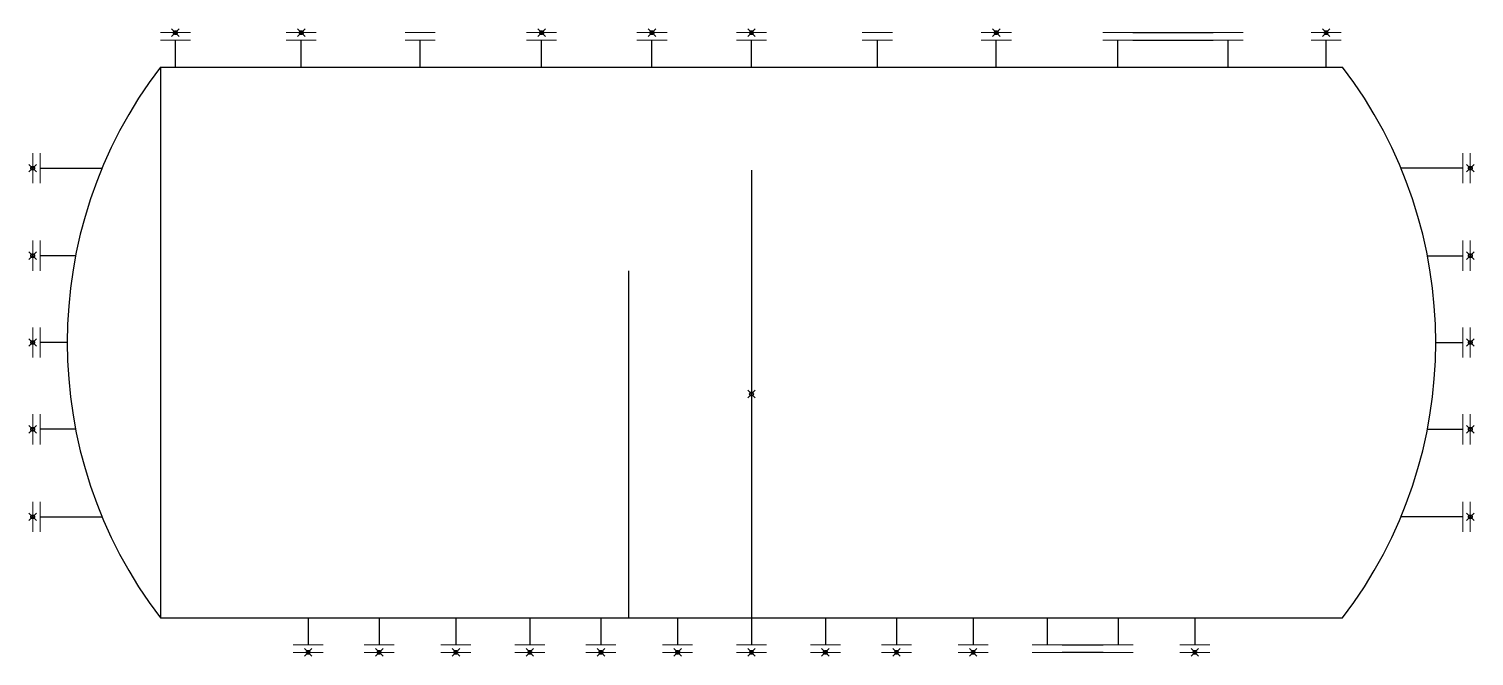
# Model space of a CAD drawing. Header units: millimetres. Extents: x -0.001 to 0.191, y -0.002 to 0.081.
import ezdxf

# ---------------------------------------------------------------- set-up
doc = ezdxf.new("R2010")
doc.units = ezdxf.units.MM
doc.header["$PDMODE"] = 35
doc.header["$PDSIZE"] = 0.0005
doc.layers.add('Level 7', color=7, linetype='Continuous')

# ---------------------------------------------------------------- blocks, each defined once
blk = doc.blocks.new('*U5')
at = {"layer": 'Level 7', "color": 2, "linetype": 'Continuous', "lineweight": 13}
for p, q in [((-0.0005062717147001, -0.0020000000000664), (-0.0005062717147001, 0.0020000000000664)), ((0.0004937282852763, -0.0020000000000664), (0.0004937282852763, 0.0020000000000664))]:
    blk.add_line(p, q, dxfattribs=at)
blk = doc.blocks.new('*U7')
at = {"layer": 'Level 7', "color": 2, "linetype": 'Continuous', "lineweight": 13}
for p, q in [((-0.0005062717147001, -0.0020000000000664), (-0.0005062717147001, 0.0020000000000664)), ((0.0004937282852763, -0.0020000000000664), (0.0004937282852763, 0.0020000000000664))]:
    blk.add_line(p, q, dxfattribs=at)
blk = doc.blocks.new('*U9')
at = {"layer": 'Level 7', "color": 2, "linetype": 'Continuous', "lineweight": 13}
for p, q in [((-0.0005062717147001, -0.0020000000000664), (-0.0005062717147001, 0.0020000000000664)), ((0.0004937282852763, -0.0020000000000664), (0.0004937282852763, 0.0020000000000664))]:
    blk.add_line(p, q, dxfattribs=at)
blk = doc.blocks.new('*U11')
at = {"layer": 'Level 7', "color": 2, "linetype": 'Continuous', "lineweight": 13}
for p, q in [((-0.0005062717147001, -0.0020000000000664), (-0.0005062717147001, 0.0020000000000664)), ((0.0004937282852763, -0.0020000000000664), (0.0004937282852763, 0.0020000000000664))]:
    blk.add_line(p, q, dxfattribs=at)
blk = doc.blocks.new('*U13')
at = {"layer": 'Level 7', "color": 2, "linetype": 'Continuous', "lineweight": 13}
for p, q in [((-0.0005062717147001, -0.0020000000000664), (-0.0005062717147001, 0.0020000000000664)), ((0.0004937282852763, -0.0020000000000664), (0.0004937282852763, 0.0020000000000664))]:
    blk.add_line(p, q, dxfattribs=at)
blk = doc.blocks.new('*U15')
at = {"layer": 'Level 7', "color": 2, "linetype": 'Continuous', "lineweight": 13}
for p, q in [((-0.0005062717147001, -0.0020000000000664), (-0.0005062717147001, 0.0020000000000664)), ((0.0004937282852763, -0.0020000000000664), (0.0004937282852763, 0.0020000000000664))]:
    blk.add_line(p, q, dxfattribs=at)
blk = doc.blocks.new('*U81')
at = {"layer": 'Level 7', "color": 2, "linetype": 'Continuous', "lineweight": 13}
for p, q in [((-0.0005062717147001, -0.0020000000000664), (-0.0005062717147001, 0.0020000000000664)), ((0.0004937282852763, -0.0020000000000664), (0.0004937282852763, 0.0020000000000664))]:
    blk.add_line(p, q, dxfattribs=at)
blk = doc.blocks.new('*U76')
at = {"layer": 'Level 7', "color": 2, "linetype": 'Continuous', "lineweight": 13}
for p, q in [((-0.0005062717147001, -0.0020000000000664), (-0.0005062717147001, 0.0020000000000664)), ((0.0004937282852763, -0.0020000000000664), (0.0004937282852763, 0.0020000000000664))]:
    blk.add_line(p, q, dxfattribs=at)
blk = doc.blocks.new('*U77')
at = {"layer": 'Level 7', "color": 2, "linetype": 'Continuous', "lineweight": 13}
for p, q in [((-0.0005062717147001, -0.0020000000000664), (-0.0005062717147001, 0.0020000000000664)), ((0.0004937282852763, -0.0020000000000664), (0.0004937282852763, 0.0020000000000664))]:
    blk.add_line(p, q, dxfattribs=at)
blk = doc.blocks.new('*U78')
at = {"layer": 'Level 7', "color": 2, "linetype": 'Continuous', "lineweight": 13}
for p, q in [((-0.0005062717147001, -0.0020000000000664), (-0.0005062717147001, 0.0020000000000664)), ((0.0004937282852763, -0.0020000000000664), (0.0004937282852763, 0.0020000000000664))]:
    blk.add_line(p, q, dxfattribs=at)
blk = doc.blocks.new('*U79')
at = {"layer": 'Level 7', "color": 2, "linetype": 'Continuous', "lineweight": 13}
for p, q in [((-0.0005062717147001, -0.0020000000000664), (-0.0005062717147001, 0.0020000000000664)), ((0.0004937282852763, -0.0020000000000664), (0.0004937282852763, 0.0020000000000664))]:
    blk.add_line(p, q, dxfattribs=at)
blk = doc.blocks.new('*U83')
at = {"layer": 'Level 7', "color": 2, "linetype": 'Continuous', "lineweight": 13}
for p, q in [((-0.0005062717147001, -0.0020000000000664), (-0.0005062717147001, 0.0020000000000664)), ((0.0004937282852763, -0.0020000000000664), (0.0004937282852763, 0.0020000000000664))]:
    blk.add_line(p, q, dxfattribs=at)
blk = doc.blocks.new('*U108')
at = {"layer": 'Level 7', "color": 2, "linetype": 'Continuous', "lineweight": 13}
for p, q in [((-0.0005062717147001, -0.0020000000000664), (-0.0005062717147001, 0.0020000000000664)), ((0.0004937282852763, -0.0020000000000664), (0.0004937282852763, 0.0020000000000664))]:
    blk.add_line(p, q, dxfattribs=at)
blk = doc.blocks.new('*U110')
at = {"layer": 'Level 7', "color": 2, "linetype": 'Continuous', "lineweight": 13}
for p, q in [((-0.0005062717147001, -0.0020000000000664), (-0.0005062717147001, 0.0020000000000664)), ((0.0004937282852763, -0.0020000000000664), (0.0004937282852763, 0.0020000000000664))]:
    blk.add_line(p, q, dxfattribs=at)
blk = doc.blocks.new('*U112')
at = {"layer": 'Level 7', "color": 2, "linetype": 'Continuous', "lineweight": 13}
for p, q in [((-0.0005062717147001, -0.0020000000000664), (-0.0005062717147001, 0.0020000000000664)), ((0.0004937282852763, -0.0020000000000664), (0.0004937282852763, 0.0020000000000664))]:
    blk.add_line(p, q, dxfattribs=at)
blk = doc.blocks.new('*U118')
at = {"layer": 'Level 7', "color": 2, "linetype": 'Continuous', "lineweight": 13}
for p, q in [((-0.0005062717147001, -0.0020000000000664), (-0.0005062717147001, 0.0020000000000664)), ((0.0004937282852763, -0.0020000000000664), (0.0004937282852763, 0.0020000000000664))]:
    blk.add_line(p, q, dxfattribs=at)
blk = doc.blocks.new('*U116')
at = {"layer": 'Level 7', "color": 2, "linetype": 'Continuous', "lineweight": 13}
for p, q in [((-0.0005062717147001, -0.0020000000000664), (-0.0005062717147001, 0.0020000000000664)), ((0.0004937282852763, -0.0020000000000664), (0.0004937282852763, 0.0020000000000664))]:
    blk.add_line(p, q, dxfattribs=at)
blk = doc.blocks.new('*U117')
at = {"layer": 'Level 7', "color": 2, "linetype": 'Continuous', "lineweight": 13}
for p, q in [((-0.0005062717147001, -0.0020000000000664), (-0.0005062717147001, 0.0020000000000664)), ((0.0004937282852763, -0.0020000000000664), (0.0004937282852763, 0.0020000000000664))]:
    blk.add_line(p, q, dxfattribs=at)
blk = doc.blocks.new('*U125')
at = {"layer": 'Level 7', "color": 2, "linetype": 'Continuous', "lineweight": 13}
for p, q in [((-0.0005062717147001, -0.0020000000000664), (-0.0005062717147001, 0.0020000000000664)), ((0.0004937282852763, -0.0020000000000664), (0.0004937282852763, 0.0020000000000664))]:
    blk.add_line(p, q, dxfattribs=at)
blk = doc.blocks.new('*U126')
at = {"layer": 'Level 7', "color": 2, "linetype": 'Continuous', "lineweight": 13}
for p, q in [((-0.0005062717147001, -0.0020000000000664), (-0.0005062717147001, 0.0020000000000664)), ((0.0004937282852763, -0.0020000000000664), (0.0004937282852763, 0.0020000000000664))]:
    blk.add_line(p, q, dxfattribs=at)
blk = doc.blocks.new('*U127')
at = {"layer": 'Level 7', "color": 2, "linetype": 'Continuous', "lineweight": 13}
for p, q in [((-0.0005062717147001, -0.0020000000000664), (-0.0005062717147001, 0.0020000000000664)), ((0.0004937282852763, -0.0020000000000664), (0.0004937282852763, 0.0020000000000664))]:
    blk.add_line(p, q, dxfattribs=at)
blk = doc.blocks.new('*U128')
at = {"layer": 'Level 7', "color": 2, "linetype": 'Continuous', "lineweight": 13}
for p, q in [((-0.0005062717147001, -0.0020000000000664), (-0.0005062717147001, 0.0020000000000664)), ((0.0004937282852763, -0.0020000000000664), (0.0004937282852763, 0.0020000000000664))]:
    blk.add_line(p, q, dxfattribs=at)
blk = doc.blocks.new('*U129')
at = {"layer": 'Level 7', "color": 2, "linetype": 'Continuous', "lineweight": 13}
for p, q in [((-0.0005062717147001, -0.0020000000000664), (-0.0005062717147001, 0.0020000000000664)), ((0.0004937282852763, -0.0020000000000664), (0.0004937282852763, 0.0020000000000664))]:
    blk.add_line(p, q, dxfattribs=at)
blk = doc.blocks.new('*U130')
at = {"layer": 'Level 7', "color": 2, "linetype": 'Continuous', "lineweight": 13}
for p, q in [((-0.0005062717147001, -0.0020000000000664), (-0.0005062717147001, 0.0020000000000664)), ((0.0004937282852763, -0.0020000000000664), (0.0004937282852763, 0.0020000000000664))]:
    blk.add_line(p, q, dxfattribs=at)
blk = doc.blocks.new('*U132')
at = {"layer": 'Level 7', "color": 2, "linetype": 'Continuous', "lineweight": 13}
for p, q in [((-0.0005062717147001, -0.0020000000000664), (-0.0005062717147001, 0.0020000000000664)), ((0.0004937282852763, -0.0020000000000664), (0.0004937282852763, 0.0020000000000664))]:
    blk.add_line(p, q, dxfattribs=at)
blk = doc.blocks.new('*U137')
at = {"layer": 'Level 7', "color": 2, "linetype": 'Continuous', "lineweight": 13}
for p, q in [((-0.0005062717147001, -0.0020000000000664), (-0.0005062717147001, 0.0020000000000664)), ((0.0004937282852763, -0.0020000000000664), (0.0004937282852763, 0.0020000000000664))]:
    blk.add_line(p, q, dxfattribs=at)
blk = doc.blocks.new('*U139')
at = {"layer": 'Level 7', "color": 2, "linetype": 'Continuous', "lineweight": 13}
for p, q in [((-0.0005062717147001, -0.0020000000000664), (-0.0005062717147001, 0.0020000000000664)), ((0.0004937282852763, -0.0020000000000664), (0.0004937282852763, 0.0020000000000664))]:
    blk.add_line(p, q, dxfattribs=at)
blk = doc.blocks.new('*U143')
at = {"layer": 'Level 7', "color": 2, "linetype": 'Continuous', "lineweight": 13}
for p, q in [((-0.0005062717147001, -0.0020000000000664), (-0.0005062717147001, 0.0020000000000664)), ((0.0004937282852763, -0.0020000000000664), (0.0004937282852763, 0.0020000000000664))]:
    blk.add_line(p, q, dxfattribs=at)
blk = doc.blocks.new('*U144')
at = {"layer": 'Level 7', "color": 2, "linetype": 'Continuous', "lineweight": 13}
for p, q in [((-0.0005062717147001, -0.0020000000000664), (-0.0005062717147001, 0.0020000000000664)), ((0.0004937282852763, -0.0020000000000664), (0.0004937282852763, 0.0020000000000664))]:
    blk.add_line(p, q, dxfattribs=at)
blk = doc.blocks.new('*U156')
at = {"layer": 'Level 7', "color": 2, "linetype": 'Continuous', "lineweight": 13}
for p, q in [((-0.0005062717147001, -0.0020000000000664), (-0.0005062717147001, 0.0020000000000664)), ((0.0004937282852763, -0.0020000000000664), (0.0004937282852763, 0.0020000000000664))]:
    blk.add_line(p, q, dxfattribs=at)
blk = doc.blocks.new('*U152')
at = {"layer": 'Level 7', "color": 2, "linetype": 'Continuous', "lineweight": 13}
for p, q in [((-0.0005062717147001, -0.0020000000000664), (-0.0005062717147001, 0.0020000000000664)), ((0.0004937282852763, -0.0020000000000664), (0.0004937282852763, 0.0020000000000664))]:
    blk.add_line(p, q, dxfattribs=at)
blk = doc.blocks.new('*U153')
at = {"layer": 'Level 7', "color": 2, "linetype": 'Continuous', "lineweight": 13}
for p, q in [((-0.0005062717147001, -0.0020000000000664), (-0.0005062717147001, 0.0020000000000664)), ((0.0004937282852763, -0.0020000000000664), (0.0004937282852763, 0.0020000000000664))]:
    blk.add_line(p, q, dxfattribs=at)
blk = doc.blocks.new('*U154')
at = {"layer": 'Level 7', "color": 2, "linetype": 'Continuous', "lineweight": 13}
for p, q in [((-0.0005062717147001, -0.0020000000000664), (-0.0005062717147001, 0.0020000000000664)), ((0.0004937282852763, -0.0020000000000664), (0.0004937282852763, 0.0020000000000664))]:
    blk.add_line(p, q, dxfattribs=at)
blk = doc.blocks.new('*U155')
at = {"layer": 'Level 7', "color": 2, "linetype": 'Continuous', "lineweight": 13}
for p, q in [((-0.0005062717147001, -0.0020000000000664), (-0.0005062717147001, 0.0020000000000664)), ((0.0004937282852763, -0.0020000000000664), (0.0004937282852763, 0.0020000000000664))]:
    blk.add_line(p, q, dxfattribs=at)

msp = doc.modelspace()

# ---------------------------------------------------------------- linework, layer by layer
at = {"color": 50}
for p, q in [((0.1456822570858411, 0.0809272678138735), (0.1563457787585358, 0.0809272677472083)), ((0.1456822570858411, 0.0799272678138971), (0.1563457787585358, 0.0799272677472319)), ((0.1362960183152258, -0.0004143221963406), (0.1417468656244578, -0.0004143217796486)), ((0.1417468656553466, -0.001414321779625), (0.1362960183461147, -0.001414322196317))]:
    msp.add_line(p, q, dxfattribs=at)
for p, q in [((0.0184749616827326, 0.0763494547805477), (0.0184749616274753, 0.0799272687211852)), ((0.0352009957877706, 0.0763494547135984), (0.0352009957325133, 0.0799272686542358)), ((0.0510050134033375, 0.0763494546417481), (0.0510050133480801, 0.0799272685823856)), ((0.0671348872450028, 0.0763494545684164), (0.0671348871897456, 0.0799272685090539)), ((0.0817984089178303, 0.0763494545017512), (0.0817984088625731, 0.0799272684423887)), ((0.0950223315865808, 0.076349454085391), (0.0950223315313235, 0.0799272680260284)), ((0.1117483656916188, 0.0763494540184416), (0.1117483656363615, 0.079927267959079)), ((0.1275523833071857, 0.0763494539465913), (0.1275523832519284, 0.0799272678872288)), ((0.143682257148851, 0.0763494538732596), (0.1436822570935938, 0.0799272678138971)), ((0.1583457788216785, 0.0763494538065944), (0.1583457787664213, 0.0799272677472319)), ((0.1713800202159513, 0.0763494537473365), (0.1713800201606941, 0.0799272676879739)), ((0.0164749616195897, 0.0763494544424932), (0.0164749616195897, 0.00316348986284)), ((0.0164749616195897, 0.0763494544424932), (0.1735697015535717, 0.0763494537282888)), ((0.0950223317980632, 0.0626563304141309), (0.0950223327168955, 0.0031634895057378)), ((0.0164749616195897, 0.00316348986284), (0.1735697038142013, 0.0031634891486356)), ((0.0361118043917433, 0.0031634909546887), (0.0361118044470006, -0.0004143229859487)), ((0.045562651701108, 0.0031634914949361), (0.0455626517563653, -0.0004143224457013)), ((0.0557486471660698, 0.0031634904693997), (0.055748647221327, -0.0004143234712377)), ((0.0655670685554058, 0.0031634902267552), (0.0655670686106631, -0.0004143237138822)), ((0.0750179158647706, 0.0031634907670026), (0.0750179159200279, -0.0004143231736348)), ((0.0852039113297323, 0.0031634897414662), (0.0852039113849896, -0.0004143241991712)), ((0.0950223327168955, 0.0031634894988217), (0.0950223327721528, -0.0004143244418157)), ((0.1048407541040587, 0.0031634924104526), (0.104840754159316, -0.0004143215301848)), ((0.1142916014134234, 0.0031634929507), (0.1142916014686808, -0.0004143209899374)), ((0.1244775968783851, 0.0031634919251636), (0.1244775969336425, -0.0004143220154738)), ((0.1342960182677212, 0.0031634916825191), (0.1342960183229785, -0.0004143222581183)), ((0.143746865577086, 0.0031634922227665), (0.1437468656323433, -0.0004143217178709)), ((0.1539328610420477, 0.0031634911972301), (0.153932861097305, -0.0004143227434073))]:
    msp.add_line(p, q)
at = {"color": 255}
for p, q in [((0.0005113171862312, 0.0629209688287958), (0.0087295988111225, 0.0629209688287958)), ((0.1895333471172451, 0.0629209666341066), (0.1813150654923538, 0.0629209666341066)), ((0.0052162683944556, 0.0512908754944966), (0.0005113171862312, 0.0512908754944967)), ((0.1848283959090207, 0.0512908732998074), (0.1895333471172451, 0.0512908732998075)), ((0.078736279683416, 0.0031634895797796), (0.078736279683416, 0.0492979888429293)), ((0.0041028462874142, 0.0397564721526666), (0.0005113171862312, 0.0397564721526666)), ((0.1859418180160621, 0.0397564699579774), (0.1895333471172451, 0.0397564699579774)), ((0.0052162683944556, 0.0282220688108366), (0.0005113171862312, 0.0282220688108366)), ((0.1848283959090207, 0.0282220666161474), (0.1895333471172451, 0.0282220666161474)), ((0.0005113171862312, 0.0165919754765374), (0.0087295988111225, 0.0165919754765374)), ((0.1895333471172451, 0.0165919732818482), (0.1813150654923538, 0.0165919732818482))]:
    msp.add_line(p, q, dxfattribs=at)
for centre, start, end in [((0.0644044014618858, 0.0397564721526666), 142.6391308060819, 217.360869193918), ((0.1256402628415905, 0.0397564699579774), 322.6391325758822, 37.36087096371829)]:
    msp.add_arc(centre, 0.0603015551744716, start, end)
for p in [(0.0184749616196562, 0.0809272687211616), (0.0352009957246943, 0.0809272686542122), (0.0671348871819265, 0.0809272685090303), (0.081798408854754, 0.0809272684423651), (0.0950223315235044, 0.0809272680260048), (0.1275523832441094, 0.0809272678872052), (0.171380020152875, 0.0809272676879503), (-0.0004886828137452, 0.0629209688287958), (0.1905333471172215, 0.0629209666341066), (-0.0004886828137452, 0.0512908754944966), (0.1905333471172215, 0.0512908732998074), (-0.0004886828137452, 0.0397564721526666), (0.1905333471172215, 0.0397564699579774), (0.0950223322574794, 0.0329099099599344), (-0.0004886828137452, 0.0282220688108366), (0.1905333471172215, 0.0282220666161474), (-0.0004886828137452, 0.0165919754765374), (0.1905333471172215, 0.0165919732818482), (0.0361118044700703, -0.0014143229859251), (0.0455626517794351, -0.0014143224456778), (0.0557486472367715, -0.0014143222883609), (0.0655670686337329, -0.0014143237138586), (0.0750179159430977, -0.0014143231736112), (0.0852039114080594, -0.0014143241991476), (0.0950223327952226, -0.0014143244417921), (0.1048407541823857, -0.0014143215301612), (0.1142916014917505, -0.0014143209899138), (0.1244775969567122, -0.0014143220154502), (0.1539328611203747, -0.0014143227433837)]:
    msp.add_point(p, dxfattribs=at)

# ---------------------------------------------------------------- block references
for name, p, rotation in [('*U81', (0.0184749616196562, 0.0804335404358853), 90), ('*U76', (0.0352009957246943, 0.0804335403689359), 90), ('*U77', (0.0510050133402612, 0.0804335402970857), 90), ('*U78', (0.0671348871819265, 0.080433540223754), 90), ('*U79', (0.081798408854754, 0.0804335401570888), 90), ('*U5', (0.0950223315235044, 0.0804335397407285), 90), ('*U7', (0.1117483656285425, 0.0804335396737791), 90), ('*U9', (0.1275523832441094, 0.0804335396019289), 90), ('*U11', (0.1436822570857747, 0.0804335395285972), 90), ('*U13', (0.1583457787586022, 0.080433539461932), 90), ('*U15', (0.171380020152875, 0.080433539402674), 90), ('*U154', (0.1900270754025214, 0.0282220666161474), 180), ('*U155', (0.1900270754025214, 0.0165919732818482), 180)]:
    msp.add_blockref(name, p, dxfattribs=dict(rotation=rotation))
for name, p in [('*U139', (1.75889009549e-05, 0.0629209688287958)), ('*U137', (1.75889009549e-05, 0.0512908754944966)), ('*U132', (1.75889009549e-05, 0.0397564721526666))]:
    msp.add_blockref(name, p)
at = {"xscale": -1}
for name, p in [('*U153', (0.1900270754025214, 0.0629209666341066)), ('*U152', (0.1900270754025214, 0.0512908732998074)), ('*U156', (0.1900270754025214, 0.0397564699579774))]:
    msp.add_blockref(name, p, dxfattribs=at)
for name, p, rotation in [('*U143', (1.75889009549e-05, 0.0282220688108366), 180), ('*U144', (1.75889009549e-05, 0.0165919754765374), 180), ('*U117', (0.0361118044548196, -0.0009205947006488), 90.00000176980134), ('*U116', (0.0455626517641844, -0.0009205941604015), 90.00000176980134), ('*U118', (0.0557486472291461, -0.0009205951859378), 90.00000176980134), ('*U112', (0.0655670686184822, -0.0009205954285823), 90.00000176980134), ('*U110', (0.0750179159278469, -0.0009205948883349), 90.00000176980134), ('*U108', (0.0852039113928087, -0.0009205959138713), 90.00000176980134), ('*U83', (0.0950223327799719, -0.0009205961565158), 90.00000176980134), ('*U130', (0.104840754167135, -0.0009205932448849), 90.00000176980134), ('*U129', (0.1142916014764998, -0.0009205927046375), 90.00000176980134), ('*U128', (0.1244775969414615, -0.0009205937301739), 90.00000176980134), ('*U127', (0.1342960183307976, -0.0009205939728184), 90.00000176980134), ('*U126', (0.1437468656401623, -0.000920593432571), 90.00000176980134), ('*U125', (0.153932861105124, -0.0009205944581074), 90.00000176980134)]:
    msp.add_blockref(name, p, dxfattribs=dict(at, rotation=rotation))

doc.saveas('drawing.dxf')
